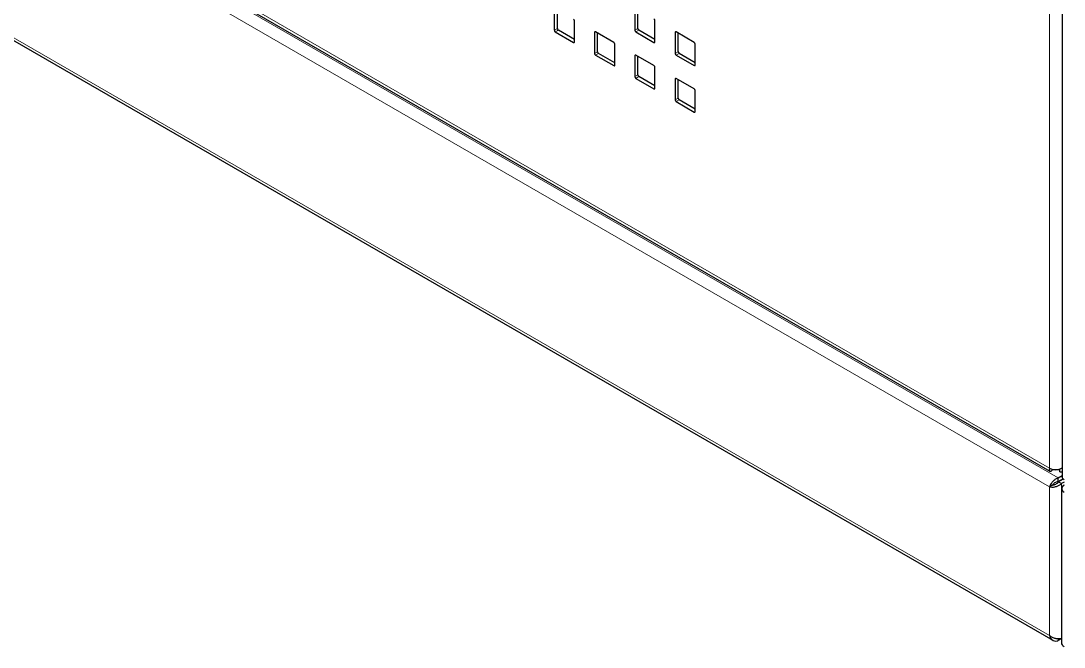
# Model space of a CAD drawing. Header units: millimetres. Extents: x -218071 to -203542, y 15363 to 51382.
# Drawn here: x -217084.6 to -217047.96, y 50812.86 to 50834.86 of the extents above; entities that cross this region are included whole.
import ezdxf

# ---------------------------------------------------------------- set-up
doc = ezdxf.new("R2010")
doc.units = ezdxf.units.MM
doc.header["$LTSCALE"] = 4
doc.layers.add('TPF-EQUIPEMENT', color=7, linetype='Continuous')

msp = doc.modelspace()

# ---------------------------------------------------------------- linework, layer by layer
at = {"layer": 'TPF-EQUIPEMENT', "color": 8, "linetype": 'Continuous', "lineweight": 18}
for p, q in [((-217048.469, 50819.144), (-217048.469, 50878.677)), ((-217122.15, 50861.669), (-217048.469, 50819.144)), ((-217048.161, 50818.803), (-217122.034, 50861.438)), ((-217048.469, 50818.491), (-217122.15, 50861.015)), ((-217122.15, 50855.789), (-217048.469, 50813.264)), ((-217065.758, 50834.594), (-217065.864, 50834.533)), ((-217065.723, 50834.533), (-217065.829, 50834.471)), ((-217064.414, 50834.472), (-217064.45, 50834.451)), ((-217062.93, 50834.595), (-217063.036, 50834.533)), ((-217062.894, 50834.533), (-217063, 50834.472)), ((-217061.586, 50834.473), (-217061.621, 50834.452)), ((-217065.157, 50834.124), (-217065.192, 50834.104)), ((-217062.329, 50834.125), (-217062.364, 50834.105)), ((-217064.344, 50833.778), (-217064.45, 50833.716)), ((-217064.308, 50833.716), (-217064.414, 50833.655)), ((-217063, 50833.656), (-217063.036, 50833.635)), ((-217061.515, 50833.778), (-217061.621, 50833.717)), ((-217061.48, 50833.717), (-217061.586, 50833.656)), ((-217063.743, 50833.308), (-217063.778, 50833.288)), ((-217060.914, 50833.309), (-217060.95, 50833.289)), ((-217062.93, 50832.961), (-217063.036, 50832.9)), ((-217062.894, 50832.9), (-217063, 50832.839)), ((-217061.586, 50832.839), (-217061.621, 50832.819)), ((-217062.329, 50832.492), (-217062.364, 50832.472)), ((-217061.515, 50832.145), (-217061.621, 50832.084)), ((-217061.48, 50832.084), (-217061.586, 50832.023)), ((-217060.914, 50831.676), (-217060.95, 50831.655)), ((-217048.045, 50813.153), (-217048.045, 50818.602)), ((-217048.469, 50813.264), (-217048.469, 50818.491))]:
    msp.add_line(p, q, dxfattribs=at)
at = {"layer": 'TPF-EQUIPEMENT', "color": 7, "linetype": 'Continuous', "lineweight": 25}
for p, q in [((-217048.022, 50878.584), (-217048.022, 50818.829)), ((-217122.136, 50861.559), (-217048.46, 50819.037)), ((-217122.136, 50855.679), (-217048.359, 50813.099)), ((-217065.864, 50835.268), (-217065.864, 50834.533)), ((-217065.758, 50834.594), (-217065.758, 50835.247)), ((-217063.036, 50835.268), (-217063.036, 50834.533)), ((-217062.93, 50834.595), (-217062.93, 50835.248)), ((-217065.157, 50834.124), (-217065.157, 50834.859)), ((-217062.329, 50834.125), (-217062.329, 50834.86)), ((-217065.829, 50834.471), (-217065.192, 50834.104)), ((-217065.157, 50834.206), (-217065.723, 50834.533)), ((-217064.45, 50834.451), (-217064.45, 50833.716)), ((-217063.778, 50834.105), (-217064.414, 50834.472)), ((-217064.344, 50833.778), (-217064.344, 50834.431)), ((-217063, 50834.472), (-217062.364, 50834.105)), ((-217062.329, 50834.207), (-217062.894, 50834.533)), ((-217061.621, 50834.452), (-217061.621, 50833.717)), ((-217060.95, 50834.105), (-217061.586, 50834.473)), ((-217061.515, 50833.778), (-217061.515, 50834.432)), ((-217063.743, 50833.308), (-217063.743, 50834.043)), ((-217060.914, 50833.309), (-217060.914, 50834.044)), ((-217064.414, 50833.655), (-217063.778, 50833.288)), ((-217063.743, 50833.39), (-217064.308, 50833.716)), ((-217063.036, 50833.635), (-217063.036, 50832.9)), ((-217062.364, 50833.288), (-217063, 50833.656)), ((-217062.93, 50832.961), (-217062.93, 50833.615)), ((-217061.586, 50833.656), (-217060.95, 50833.289)), ((-217060.914, 50833.391), (-217061.48, 50833.717)), ((-217062.329, 50832.574), (-217062.894, 50832.9)), ((-217062.329, 50832.492), (-217062.329, 50833.227)), ((-217063, 50832.839), (-217062.364, 50832.472)), ((-217061.621, 50832.819), (-217061.621, 50832.084)), ((-217060.95, 50832.472), (-217061.586, 50832.839)), ((-217061.515, 50832.145), (-217061.515, 50832.799)), ((-217060.914, 50831.676), (-217060.914, 50832.411)), ((-217061.586, 50832.023), (-217060.95, 50831.655)), ((-217060.914, 50831.757), (-217061.48, 50832.084)), ((-217048.363, 50819.105), (-217048.363, 50819.083)), ((-217048.123, 50819.083), (-217048.363, 50819.083)), ((-217048.123, 50819.112), (-217048.123, 50819.083)), ((-217048.107, 50819.022), (-217048.107, 50819.117)), ((-217048.107, 50819.022), (-217048.022, 50819.022)), ((-217048.161, 50818.803), (-217048.022, 50818.883)), ((-217048.161, 50818.68), (-217048.161, 50818.803)), ((-217048.161, 50818.68), (-217048, 50818.773)), ((-217047.986, 50818.758), (-217048.151, 50818.663)), ((-217048.151, 50818.663), (-217048.045, 50818.602)), ((-217047.957, 50818.653), (-217048.045, 50818.602)), ((-217048.363, 50818.552), (-217048.469, 50818.491)), ((-217048.044, 50818.428), (-217048.044, 50813.041)), ((-217048.056, 50813.147), (-217048.161, 50813.086)), ((-217048.161, 50813.146), (-217048.161, 50813.086)), ((-217048.045, 50813.153), (-217048.044, 50813.154))]:
    msp.add_line(p, q, dxfattribs=at)
at = {"layer": 'TPF-EQUIPEMENT', "color": 7, "linetype": 'Continuous', "lineweight": 25, "flags": 128}
msp.add_lwpolyline([(-217047.957, 50818.737), (-217048.005, 50818.779), (-217048.022, 50818.829)], dxfattribs=at)
at = {"layer": 'TPF-EQUIPEMENT', "color": 7, "linetype": 'Continuous', "lineweight": 25}
for centre, radius, start, end in [((-217065.234, 50834.856), 0.0768, 2.6023, 57.3977), ((-217062.405, 50834.857), 0.0768, 2.6023, 57.3977), ((-217065.787, 50834.536), 0.0768, 182.6023, 237.3977), ((-217065.681, 50834.597), 0.0768, 182.6023, 237.3977), ((-217064.428, 50834.455), 0.0218, 50.815, 189.2203), ((-217062.959, 50834.537), 0.0768, 182.6023, 237.3977), ((-217062.853, 50834.598), 0.0768, 182.6023, 237.3977), ((-217061.6, 50834.456), 0.0218, 50.815, 189.2203), ((-217065.179, 50834.121), 0.0218, 230.815, 9.2203), ((-217063.819, 50834.04), 0.0768, 2.6023, 57.3977), ((-217062.35, 50834.122), 0.0218, 230.815, 9.2203), ((-217060.991, 50834.041), 0.0768, 2.6023, 57.3977), ((-217064.373, 50833.72), 0.0768, 182.6023, 237.3977), ((-217064.267, 50833.781), 0.0768, 182.6023, 237.3977), ((-217063.014, 50833.639), 0.0218, 50.815, 189.2203), ((-217061.545, 50833.721), 0.0768, 182.6023, 237.3977), ((-217061.439, 50833.782), 0.0768, 182.6023, 237.3977), ((-217063.764, 50833.305), 0.0218, 230.815, 9.2203), ((-217062.405, 50833.224), 0.0768, 2.6023, 57.3977), ((-217060.936, 50833.306), 0.0218, 230.815, 9.2203), ((-217062.959, 50832.904), 0.0768, 182.6023, 237.3977), ((-217062.853, 50832.965), 0.0768, 182.6023, 237.3977), ((-217061.6, 50832.822), 0.0218, 50.815, 189.2203), ((-217062.35, 50832.489), 0.0218, 230.815, 9.2203), ((-217061.439, 50832.149), 0.0768, 182.6023, 237.3977), ((-217060.991, 50832.407), 0.0768, 2.6023, 57.3977), ((-217061.545, 50832.087), 0.0768, 182.6023, 237.3977), ((-217060.936, 50831.672), 0.0218, 230.815, 9.2203), ((-217048.258, 50819.534), 0.443, 241.5611, 302.1642), ((-217047.91, 50818.428), 0.131, 110.7714, 249.2286)]:
    msp.add_arc(centre, radius, start, end, dxfattribs=at)
for points, knots in [([(-217048.469, 50819.144), (-217048.475, 50819.121), (-217048.485, 50819.076), (-217048.469, 50819.037), (-217048.434, 50819.029), (-217048.395, 50819.05), (-217048.371, 50819.075), (-217048.363, 50819.083)], [0, 0, 0, 0, 0.225341, 0.450723, 0.676104, 0.901486, 1, 1, 1, 1]), ([(-217048.161, 50818.803), (-217048.193, 50818.79), (-217048.257, 50818.763), (-217048.344, 50818.692), (-217048.413, 50818.61), (-217048.453, 50818.54), (-217048.465, 50818.503), (-217048.469, 50818.491)], [0, 0, 0, 0, 0.223464, 0.446959, 0.670454, 0.893949, 1, 1, 1, 1]), ([(-217048.469, 50818.491), (-217048.442, 50818.486), (-217048.387, 50818.477), (-217048.282, 50818.487), (-217048.176, 50818.517), (-217048.096, 50818.559), (-217048.057, 50818.591), (-217048.045, 50818.602)], [0, 0, 0, 0, 0.223464, 0.446959, 0.670454, 0.893949, 1, 1, 1, 1]), ([(-217048.161, 50818.68), (-217048.186, 50818.674), (-217048.232, 50818.662), (-217048.292, 50818.625), (-217048.337, 50818.586), (-217048.355, 50818.563), (-217048.363, 50818.552)], [0, 0, 0, 0, 0.282308, 0.530618, 0.778849, 1, 1, 1, 1]), ([(-217048.363, 50818.552), (-217048.345, 50818.555), (-217048.312, 50818.559), (-217048.25, 50818.584), (-217048.193, 50818.618), (-217048.165, 50818.648), (-217048.151, 50818.663)], [0, 0, 0, 0, 0.2823079, 0.5306182, 0.7788488, 1, 1, 1, 1]), ([(-217048.045, 50813.153), (-217048.072, 50813.149), (-217048.127, 50813.14), (-217048.232, 50813.149), (-217048.338, 50813.18), (-217048.419, 50813.222), (-217048.457, 50813.254), (-217048.469, 50813.264)], [0, 0, 0, 0, 0.223464, 0.446959, 0.670454, 0.893949, 1, 1, 1, 1]), ([(-217048.469, 50813.264), (-217048.46, 50813.233), (-217048.44, 50813.17), (-217048.379, 50813.105), (-217048.3, 50813.071), (-217048.223, 50813.069), (-217048.176, 50813.082), (-217048.161, 50813.086)], [0, 0, 0, 0, 0.223464, 0.446959, 0.670454, 0.893949, 1, 1, 1, 1]), ([(-217047.957, 50812.857), (-217047.978, 50812.883), (-217048.022, 50812.933), (-217048.048, 50812.999), (-217048.042, 50813.035), (-217048.041, 50813.041)], [0, 0, 0, 0, 0.451058, 0.902196, 1, 1, 1, 1])]:
    msp.add_open_spline(points, degree=3, knots=knots, dxfattribs=at)

doc.saveas('drawing.dxf')
